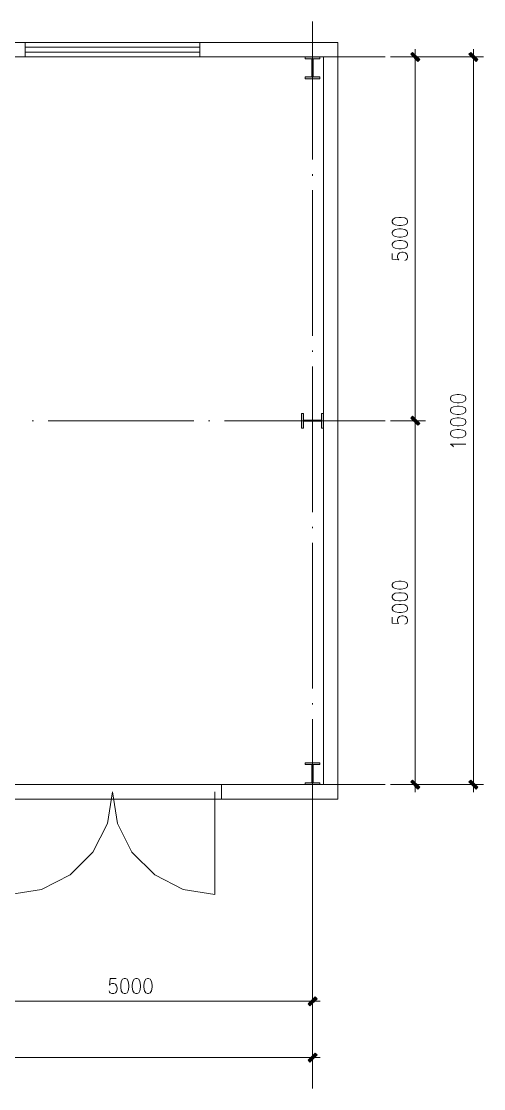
# Model space of a CAD drawing. Header units: millimetres. Extents: x 564 to 880, y 85 to 763.
# Drawn here: x 842.18 to 848.53, y 739.62 to 754.28 of the extents above; entities that cross this region are included whole.
import ezdxf

# ---------------------------------------------------------------- set-up
doc = ezdxf.new("R2010")
doc.units = ezdxf.units.MM

msp = doc.modelspace()

# ---------------------------------------------------------------- hatches: boundary and pattern name
h = msp.add_hatch(color=0)
h.dxf.hatch_style = 2
h.paths.add_polyline_path([(846.282, 753.769), (846.082, 753.769), (846.082, 753.794), (846.282, 753.794)])
h = msp.add_hatch(color=0)
h.dxf.hatch_style = 2
h.paths.add_polyline_path([(846.175, 753.769), (846.19, 753.769), (846.19, 753.519), (846.175, 753.519)])
h = msp.add_hatch(color=0)
h.dxf.hatch_style = 2
h.paths.add_polyline_path([(847.655, 753.757), (847.63, 753.733), (847.532, 753.831), (847.557, 753.855)])
h = msp.add_hatch(color=0)
h.dxf.hatch_style = 2
h.paths.add_polyline_path([(848.455, 753.757), (848.43, 753.733), (848.332, 753.831), (848.357, 753.855)])
h = msp.add_hatch(color=0)
h.dxf.hatch_style = 2
h.paths.add_polyline_path([(846.282, 753.519), (846.082, 753.519), (846.082, 753.494), (846.282, 753.494)])
h = msp.add_hatch(color=0)
h.dxf.hatch_style = 2
h.paths.add_polyline_path([(846.058, 748.894), (846.058, 748.694), (846.032, 748.694), (846.032, 748.894)])
h = msp.add_hatch(color=0)
h.dxf.hatch_style = 2
h.paths.add_polyline_path([(846.307, 748.894), (846.307, 748.694), (846.332, 748.694), (846.332, 748.894)])
h = msp.add_hatch(color=0)
h.dxf.hatch_style = 2
h.paths.add_polyline_path([(846.058, 748.787), (846.058, 748.802), (846.307, 748.802), (846.307, 748.787)])
h = msp.add_hatch(color=0)
h.dxf.hatch_style = 2
h.paths.add_polyline_path([(847.655, 748.758), (847.63, 748.734), (847.532, 748.832), (847.557, 748.856)])
h = msp.add_hatch(color=0)
h.dxf.hatch_style = 2
h.paths.add_polyline_path([(847.532, 748.831), (847.557, 748.856), (847.655, 748.758), (847.63, 748.733)])
h = msp.add_hatch(color=0)
h.dxf.hatch_style = 2
h.paths.add_polyline_path([(846.282, 744.07), (846.282, 744.095), (846.082, 744.095), (846.082, 744.07)])
h = msp.add_hatch(color=0)
h.dxf.hatch_style = 2
h.paths.add_polyline_path([(846.175, 743.82), (846.175, 744.07), (846.19, 744.07), (846.19, 743.82)])
h = msp.add_hatch(color=0)
h.dxf.hatch_style = 2
h.paths.add_polyline_path([(846.282, 743.82), (846.282, 743.795), (846.082, 743.795), (846.082, 743.82)])
h = msp.add_hatch(color=0)
h.dxf.hatch_style = 2
h.paths.add_polyline_path([(847.532, 743.832), (847.557, 743.857), (847.655, 743.759), (847.63, 743.734)])
h = msp.add_hatch(color=0)
h.dxf.hatch_style = 2
h.paths.add_polyline_path([(848.332, 743.832), (848.357, 743.856), (848.455, 743.758), (848.43, 743.734)])
h = msp.add_hatch(color=0)
h.dxf.hatch_style = 2
h.paths.add_polyline_path([(846.146, 740.755), (846.121, 740.78), (846.219, 740.878), (846.244, 740.853)])
h = msp.add_hatch(color=0)
h.dxf.hatch_style = 2
h.paths.add_polyline_path([(846.146, 739.982), (846.121, 740.006), (846.219, 740.104), (846.244, 740.08)])

# ---------------------------------------------------------------- linework, layer by layer
at = {"color": 0, "lineweight": 0}
for points in [[(846.182, 752.383), (846.182, 754.283)], [(839.633, 753.994), (846.532, 753.994)], [(842.233, 753.994), (844.632, 753.994)], [(842.233, 753.994), (842.233, 753.794)], [(844.632, 753.927), (842.233, 753.927)], [(844.632, 753.994), (844.632, 753.794)], [(846.532, 753.994), (846.532, 743.595)], [(847.593, 753.689), (847.593, 753.899)], [(848.393, 753.689), (848.393, 753.899)], [(846.332, 753.794), (839.633, 753.794)], [(842.433, 753.794), (840.907, 753.794)], [(844.632, 753.861), (842.233, 753.861)], [(842.233, 753.794), (844.632, 753.794)], [(842.351, 753.794), (842.331, 753.794)], [(844.553, 753.794), (842.552, 753.794)], [(844.773, 753.794), (844.753, 753.794)], [(847.182, 753.794), (844.974, 753.794)], [(846.332, 753.794), (846.332, 743.795)], [(847.252, 753.794), (848.533, 753.794)], [(847.252, 753.794), (847.733, 753.794)], [(847.593, 753.793), (847.593, 748.795)], [(848.393, 753.793), (848.393, 743.796)], [(846.182, 752.162), (846.182, 752.182)], [(846.182, 749.961), (846.182, 751.962)], [(847.278, 751.094), (847.278, 751.014), (847.368, 751.006), (847.358, 751.014), (847.348, 751.038), (847.348, 751.062), (847.358, 751.086), (847.378, 751.102), (847.409, 751.11), (847.429, 751.11), (847.459, 751.102), (847.478, 751.086), (847.488, 751.062), (847.488, 751.038), (847.478, 751.014), (847.468, 751.006), (847.449, 750.998)], [(846.182, 749.741), (846.182, 749.76)], [(846.182, 747.538), (846.182, 749.54)], [(847.593, 748.69), (847.593, 748.9)], [(847.593, 748.899), (847.593, 748.689)], [(842.351, 748.795), (842.331, 748.795)], [(844.553, 748.795), (842.552, 748.795)], [(844.773, 748.795), (844.753, 748.795)], [(847.182, 748.795), (844.974, 748.795)], [(847.252, 748.795), (847.733, 748.795)], [(847.252, 748.795), (847.733, 748.795)], [(847.593, 748.795), (847.593, 743.796)], [(848.118, 748.435), (848.108, 748.45), (848.078, 748.475), (848.288, 748.475)], [(846.182, 747.318), (846.182, 747.338)], [(846.182, 745.116), (846.182, 747.118)], [(847.278, 746.095), (847.278, 746.015), (847.368, 746.007), (847.358, 746.015), (847.348, 746.04), (847.348, 746.064), (847.358, 746.088), (847.378, 746.103), (847.409, 746.112), (847.429, 746.112), (847.458, 746.103), (847.478, 746.088), (847.488, 746.064), (847.488, 746.04), (847.478, 746.015), (847.468, 746.007), (847.449, 746)], [(846.182, 744.896), (846.182, 744.916)], [(846.182, 742.795), (846.182, 744.696)], [(847.593, 743.901), (847.593, 743.691)], [(848.393, 743.9), (848.393, 743.69)], [(846.332, 743.795), (839.933, 743.795)], [(842.431, 743.795), (840.429, 743.795)], [(842.651, 743.795), (842.631, 743.795)], [(844.853, 743.795), (842.851, 743.795)], [(844.933, 743.595), (844.933, 743.795)], [(845.074, 743.795), (845.054, 743.795)], [(847.182, 743.795), (845.274, 743.795)], [(847.252, 743.796), (847.733, 743.796)], [(847.252, 743.795), (848.533, 743.795)], [(842.023, 742.285), (842.459, 742.354), (842.851, 742.554), (843.163, 742.866), (843.364, 743.259), (843.432, 743.695)], [(843.432, 743.695), (843.501, 743.259), (843.702, 742.866), (844.014, 742.554), (844.407, 742.354), (844.842, 742.285)], [(844.842, 743.695), (844.842, 742.285)], [(839.933, 743.595), (846.532, 743.595)], [(844.933, 743.595), (841.933, 743.595)], [(846.182, 739.617), (846.182, 742.795)], [(846.182, 742.725), (846.182, 740.676)], [(843.483, 741.132), (843.403, 741.132), (843.394, 741.041), (843.403, 741.051), (843.427, 741.061), (843.451, 741.061), (843.475, 741.051), (843.491, 741.031), (843.499, 741.002), (843.499, 740.982), (843.491, 740.952), (843.475, 740.932), (843.451, 740.922), (843.427, 740.922), (843.403, 740.932), (843.394, 740.942), (843.387, 740.962)], [(846.182, 741.206), (846.182, 739.903)], [(841.183, 740.817), (846.182, 740.817)], [(846.077, 740.817), (846.287, 740.817)], [(831.184, 740.043), (846.182, 740.043)], [(846.077, 740.043), (846.287, 740.043)]]:
    msp.add_lwpolyline(points, dxfattribs=at)
for points in [[(846.282, 753.769), (846.082, 753.769), (846.082, 753.794), (846.282, 753.794)], [(846.175, 753.769), (846.19, 753.769), (846.19, 753.519), (846.175, 753.519)], [(847.655, 753.757), (847.63, 753.733), (847.532, 753.831), (847.557, 753.855)], [(848.455, 753.757), (848.43, 753.733), (848.332, 753.831), (848.357, 753.855)], [(846.282, 753.519), (846.082, 753.519), (846.082, 753.494), (846.282, 753.494)], [(847.278, 751.526), (847.288, 751.502), (847.318, 751.486), (847.368, 751.478), (847.398, 751.478), (847.449, 751.486), (847.478, 751.502), (847.488, 751.526), (847.488, 751.542), (847.478, 751.566), (847.449, 751.582), (847.398, 751.59), (847.368, 751.59), (847.318, 751.582), (847.288, 751.566), (847.278, 751.542)], [(847.278, 751.366), (847.288, 751.342), (847.318, 751.326), (847.368, 751.318), (847.398, 751.318), (847.449, 751.326), (847.478, 751.342), (847.488, 751.366), (847.488, 751.382), (847.478, 751.406), (847.449, 751.422), (847.398, 751.43), (847.368, 751.43), (847.318, 751.422), (847.288, 751.406), (847.278, 751.382)], [(847.278, 751.206), (847.288, 751.182), (847.318, 751.166), (847.368, 751.158), (847.398, 751.158), (847.449, 751.166), (847.478, 751.182), (847.488, 751.206), (847.488, 751.222), (847.478, 751.246), (847.449, 751.262), (847.398, 751.27), (847.368, 751.27), (847.318, 751.262), (847.288, 751.246), (847.278, 751.222)], [(848.078, 749.09), (848.088, 749.067), (848.118, 749.05), (848.168, 749.043), (848.199, 749.043), (848.248, 749.05), (848.278, 749.067), (848.288, 749.09), (848.288, 749.107), (848.278, 749.131), (848.248, 749.147), (848.199, 749.155), (848.168, 749.155), (848.118, 749.147), (848.088, 749.131), (848.078, 749.107)], [(846.058, 748.894), (846.058, 748.694), (846.032, 748.694), (846.032, 748.894)], [(846.307, 748.894), (846.307, 748.694), (846.332, 748.694), (846.332, 748.894)], [(848.078, 748.931), (848.088, 748.907), (848.118, 748.89), (848.168, 748.883), (848.199, 748.883), (848.248, 748.89), (848.278, 748.907), (848.288, 748.931), (848.288, 748.947), (848.278, 748.971), (848.248, 748.986), (848.199, 748.995), (848.168, 748.995), (848.118, 748.986), (848.088, 748.971), (848.078, 748.947)], [(846.058, 748.787), (846.058, 748.802), (846.307, 748.802), (846.307, 748.787)], [(847.655, 748.758), (847.63, 748.734), (847.532, 748.832), (847.557, 748.856)], [(847.532, 748.831), (847.557, 748.856), (847.655, 748.758), (847.63, 748.733)], [(848.078, 748.771), (848.088, 748.747), (848.118, 748.731), (848.168, 748.723), (848.199, 748.723), (848.248, 748.731), (848.278, 748.747), (848.288, 748.771), (848.288, 748.786), (848.278, 748.811), (848.248, 748.826), (848.199, 748.835), (848.168, 748.835), (848.118, 748.826), (848.088, 748.811), (848.078, 748.786)], [(848.078, 748.611), (848.088, 748.587), (848.118, 748.571), (848.168, 748.562), (848.199, 748.562), (848.248, 748.571), (848.278, 748.587), (848.288, 748.611), (848.288, 748.626), (848.278, 748.65), (848.248, 748.667), (848.199, 748.674), (848.168, 748.674), (848.118, 748.667), (848.088, 748.65), (848.078, 748.626)], [(847.278, 746.527), (847.288, 746.503), (847.318, 746.488), (847.368, 746.479), (847.398, 746.479), (847.449, 746.488), (847.478, 746.503), (847.488, 746.527), (847.488, 746.543), (847.478, 746.567), (847.449, 746.583), (847.398, 746.591), (847.368, 746.591), (847.318, 746.583), (847.288, 746.567), (847.278, 746.543)], [(847.278, 746.367), (847.288, 746.343), (847.318, 746.327), (847.368, 746.319), (847.398, 746.319), (847.449, 746.327), (847.478, 746.343), (847.488, 746.367), (847.488, 746.383), (847.478, 746.407), (847.449, 746.424), (847.398, 746.431), (847.368, 746.431), (847.318, 746.424), (847.288, 746.407), (847.278, 746.383)], [(847.278, 746.207), (847.288, 746.183), (847.318, 746.167), (847.368, 746.159), (847.398, 746.159), (847.449, 746.167), (847.478, 746.183), (847.488, 746.207), (847.488, 746.224), (847.478, 746.248), (847.449, 746.264), (847.398, 746.271), (847.368, 746.271), (847.318, 746.264), (847.288, 746.248), (847.278, 746.224)], [(846.282, 744.07), (846.282, 744.095), (846.082, 744.095), (846.082, 744.07)], [(846.175, 743.82), (846.175, 744.07), (846.19, 744.07), (846.19, 743.82)], [(846.282, 743.82), (846.282, 743.795), (846.082, 743.795), (846.082, 743.82)], [(847.532, 743.832), (847.557, 743.857), (847.655, 743.759), (847.63, 743.734)], [(848.332, 743.832), (848.357, 743.856), (848.455, 743.758), (848.43, 743.734)], [(843.595, 741.132), (843.571, 741.122), (843.554, 741.091), (843.547, 741.041), (843.547, 741.012), (843.554, 740.962), (843.571, 740.932), (843.595, 740.922), (843.611, 740.922), (843.635, 740.932), (843.651, 740.962), (843.659, 741.012), (843.659, 741.041), (843.651, 741.091), (843.635, 741.122), (843.611, 741.132)], [(843.754, 741.132), (843.73, 741.122), (843.715, 741.091), (843.706, 741.041), (843.706, 741.012), (843.715, 740.962), (843.73, 740.932), (843.754, 740.922), (843.771, 740.922), (843.795, 740.932), (843.811, 740.962), (843.818, 741.012), (843.818, 741.041), (843.811, 741.091), (843.795, 741.122), (843.771, 741.132)], [(843.915, 741.132), (843.89, 741.122), (843.875, 741.091), (843.866, 741.041), (843.866, 741.012), (843.875, 740.962), (843.89, 740.932), (843.915, 740.922), (843.93, 740.922), (843.954, 740.932), (843.971, 740.962), (843.978, 741.012), (843.978, 741.041), (843.971, 741.091), (843.954, 741.122), (843.93, 741.132)], [(846.146, 740.755), (846.121, 740.78), (846.219, 740.878), (846.244, 740.853)], [(846.146, 739.982), (846.121, 740.006), (846.219, 740.104), (846.244, 740.08)]]:
    msp.add_lwpolyline(points, close=True, dxfattribs=at)

doc.saveas('drawing.dxf')
